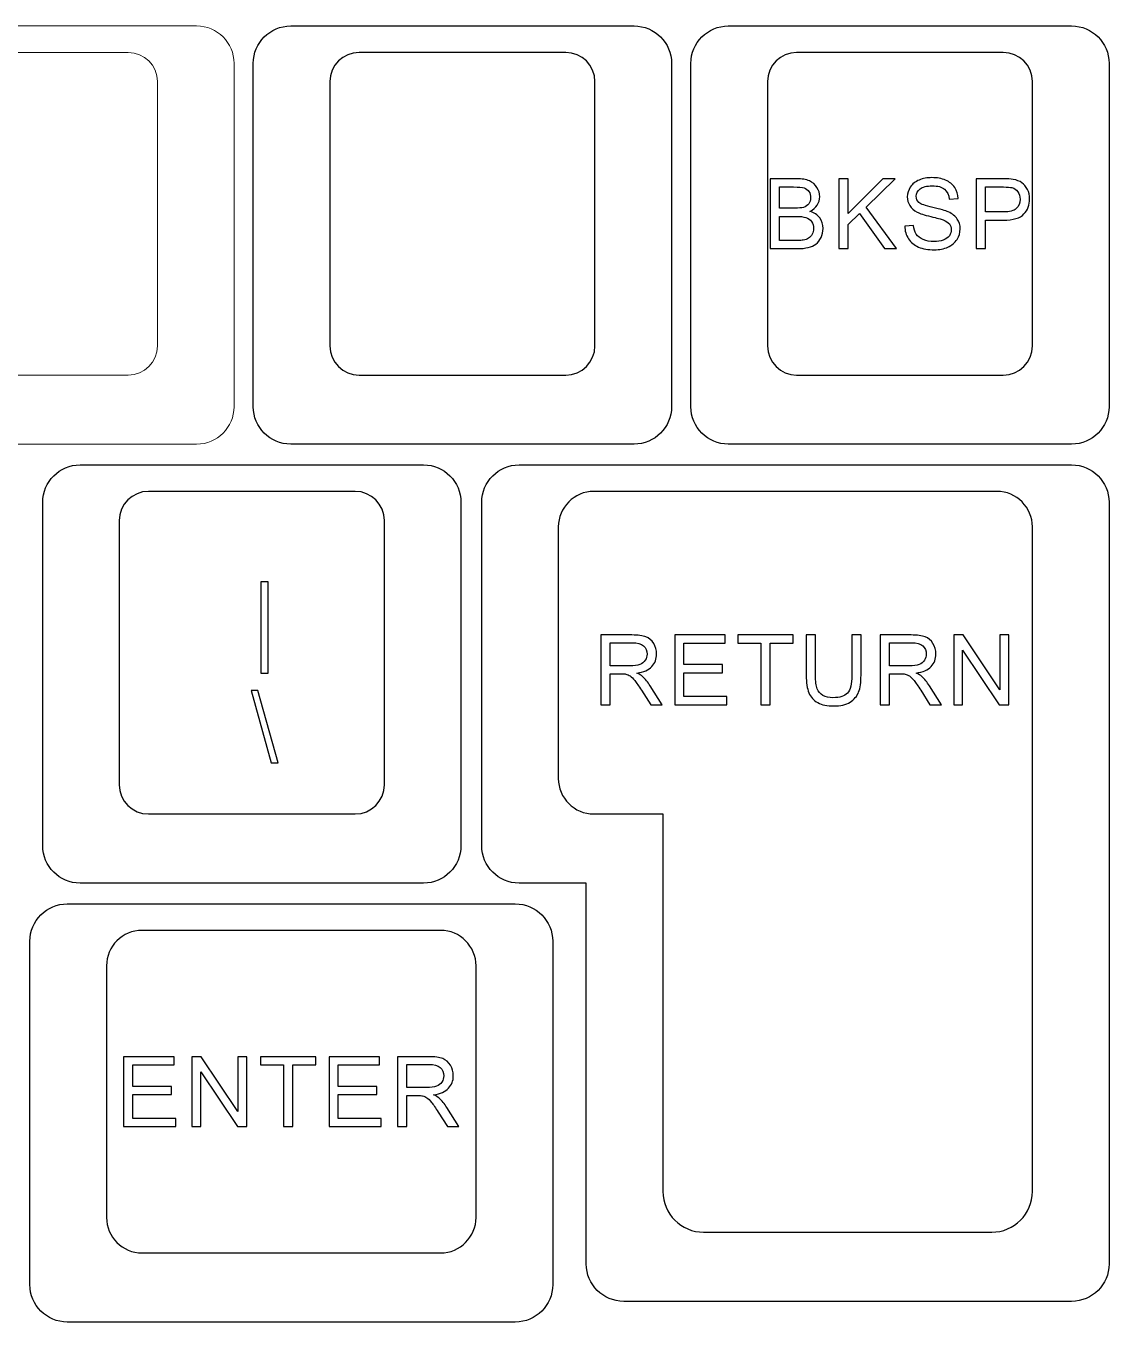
# Model space of a CAD drawing. Header units: millimetres. Extents: x -493 to 473, y -489 to 489.
# Drawn here: x 282.7 to 329.7, y -36.2 to 20.1 of the extents above; entities that cross this region are included whole.
import ezdxf

# ---------------------------------------------------------------- set-up
doc = ezdxf.new("R2010")
doc.units = ezdxf.units.MM
doc.header["$MEASUREMENT"] = 0
doc.layers.add('Layer 1', color=7, linetype='Continuous')

msp = doc.modelspace()

# ---------------------------------------------------------------- linework, layer by layer
at = {"layer": 'Layer 1', "color": 250, "lineweight": 9}
for points in [[(275.2514, 1.9166), (275.2514, 1.9166), (290.1536, 1.9166), (290.1536, 1.9166), (290.1536, 1.9166), (291.0468, 1.9166), (291.7775, 2.6473), (291.7775, 3.5405), (291.7775, 3.5405), (291.7775, 3.5405), (291.7775, 18.4427), (291.7775, 18.4427), (291.7775, 18.4427), (291.7775, 19.3359), (291.0468, 20.0666), (290.1536, 20.0666), (290.1536, 20.0666), (290.1536, 20.0666), (275.2514, 20.0666), (275.2514, 20.0666), (275.2514, 20.0666), (274.3582, 20.0666), (273.6275, 19.3359), (273.6275, 18.4427), (273.6275, 18.4427), (273.6275, 18.4427), (273.6275, 3.5405), (273.6275, 3.5405), (273.6275, 3.5405), (273.6275, 2.6473), (274.3582, 1.9166), (275.2514, 1.9166)], [(278.2194, 18.9166), (278.2194, 18.9166), (287.1856, 18.9166), (287.1856, 18.9166), (287.1856, 18.9166), (287.8825, 18.9166), (288.4525, 18.3466), (288.4525, 17.6498), (288.4525, 17.6498), (288.4525, 17.6498), (288.4525, 6.1835), (288.4525, 6.1835), (288.4525, 6.1835), (288.4525, 5.4867), (287.8825, 4.9166), (287.1856, 4.9166), (287.1856, 4.9166), (287.1856, 4.9166), (278.2194, 4.9166), (278.2194, 4.9166), (278.2194, 4.9166), (277.5225, 4.9166), (276.9525, 5.4867), (276.9525, 6.1835), (276.9525, 6.1835), (276.9525, 6.1835), (276.9525, 17.6498), (276.9525, 17.6498), (276.9525, 17.6498), (276.9525, 18.3466), (277.5225, 18.9166), (278.2194, 18.9166)]]:
    msp.add_open_spline(points, degree=3, knots=[0, 0, 0, 0, 0.1111111, 0.1111111, 0.1111111, 0.1111111, 0.2222222, 0.2222222, 0.2222222, 0.2222222, 0.3333333, 0.3333333, 0.3333333, 0.3333333, 0.4444444, 0.4444444, 0.4444444, 0.4444444, 0.5555556, 0.5555556, 0.5555556, 0.5555556, 0.6666667, 0.6666667, 0.6666667, 0.6666667, 0.7777778, 0.7777778, 0.7777778, 0.7777778, 1, 1, 1, 1], dxfattribs=at)
at = {"layer": 'Layer 1', "color": 169}
msp.add_open_spline([(294.2371, 1.9166), (294.2371, 1.9166), (309.1393, 1.9166), (309.1393, 1.9166), (309.1393, 1.9166), (310.0325, 1.9166), (310.7632, 2.6473), (310.7632, 3.5405), (310.7632, 3.5405), (310.7632, 3.5405), (310.7632, 18.4427), (310.7632, 18.4427), (310.7632, 18.4427), (310.7632, 19.3359), (310.0325, 20.0666), (309.1393, 20.0666), (309.1393, 20.0666), (309.1393, 20.0666), (294.2371, 20.0666), (294.2371, 20.0666), (294.2371, 20.0666), (293.3439, 20.0666), (292.6132, 19.3359), (292.6132, 18.4427), (292.6132, 18.4427), (292.6132, 18.4427), (292.6132, 3.5405), (292.6132, 3.5405), (292.6132, 3.5405), (292.6132, 2.6473), (293.3439, 1.9166), (294.2371, 1.9166)], degree=3, knots=[0, 0, 0, 0, 0.1111111, 0.1111111, 0.1111111, 0.1111111, 0.2222222, 0.2222222, 0.2222222, 0.2222222, 0.3333333, 0.3333333, 0.3333333, 0.3333333, 0.4444444, 0.4444444, 0.4444444, 0.4444444, 0.5555556, 0.5555556, 0.5555556, 0.5555556, 0.6666667, 0.6666667, 0.6666667, 0.6666667, 0.7777778, 0.7777778, 0.7777778, 0.7777778, 1, 1, 1, 1], dxfattribs=at)
at = {"layer": 'Layer 1', "color": 251}
for points, knots in [([(313.2229, 1.9166), (313.2229, 1.9166), (328.1251, 1.9166), (328.1251, 1.9166), (328.1251, 1.9166), (329.0183, 1.9166), (329.749, 2.6473), (329.749, 3.5405), (329.749, 3.5405), (329.749, 3.5405), (329.749, 18.4427), (329.749, 18.4427), (329.749, 18.4427), (329.749, 19.3359), (329.0183, 20.0666), (328.1251, 20.0666), (328.1251, 20.0666), (328.1251, 20.0666), (313.2229, 20.0666), (313.2229, 20.0666), (313.2229, 20.0666), (312.3297, 20.0666), (311.599, 19.3359), (311.599, 18.4427), (311.599, 18.4427), (311.599, 18.4427), (311.599, 3.5405), (311.599, 3.5405), (311.599, 3.5405), (311.599, 2.6473), (312.3297, 1.9166), (313.2229, 1.9166)], [0, 0, 0, 0, 0.1111111, 0.1111111, 0.1111111, 0.1111111, 0.2222222, 0.2222222, 0.2222222, 0.2222222, 0.3333333, 0.3333333, 0.3333333, 0.3333333, 0.4444444, 0.4444444, 0.4444444, 0.4444444, 0.5555556, 0.5555556, 0.5555556, 0.5555556, 0.6666667, 0.6666667, 0.6666667, 0.6666667, 0.7777778, 0.7777778, 0.7777778, 0.7777778, 1, 1, 1, 1]), ([(316.1909, 18.9166), (316.1909, 18.9166), (325.1571, 18.9166), (325.1571, 18.9166), (325.1571, 18.9166), (325.854, 18.9166), (326.424, 18.3466), (326.424, 17.6498), (326.424, 17.6498), (326.424, 17.6498), (326.424, 6.1835), (326.424, 6.1835), (326.424, 6.1835), (326.424, 5.4867), (325.854, 4.9166), (325.1571, 4.9166), (325.1571, 4.9166), (325.1571, 4.9166), (316.1909, 4.9166), (316.1909, 4.9166), (316.1909, 4.9166), (315.494, 4.9166), (314.924, 5.4867), (314.924, 6.1835), (314.924, 6.1835), (314.924, 6.1835), (314.924, 17.6498), (314.924, 17.6498), (314.924, 17.6498), (314.924, 18.3466), (315.494, 18.9166), (316.1909, 18.9166)], [0, 0, 0, 0, 0.1111111, 0.1111111, 0.1111111, 0.1111111, 0.2222222, 0.2222222, 0.2222222, 0.2222222, 0.3333333, 0.3333333, 0.3333333, 0.3333333, 0.4444444, 0.4444444, 0.4444444, 0.4444444, 0.5555556, 0.5555556, 0.5555556, 0.5555556, 0.6666667, 0.6666667, 0.6666667, 0.6666667, 0.7777778, 0.7777778, 0.7777778, 0.7777778, 1, 1, 1, 1]), ([(285.0979, -17.1332), (285.0979, -17.1332), (300.0001, -17.1332), (300.0001, -17.1332), (300.0001, -17.1332), (300.8933, -17.1332), (301.624, -16.4025), (301.624, -15.5093), (301.624, -15.5093), (301.624, -15.5093), (301.624, -0.6071), (301.624, -0.6071), (301.624, -0.6071), (301.624, 0.2861), (300.8933, 1.0168), (300.0001, 1.0168), (300.0001, 1.0168), (300.0001, 1.0168), (285.0979, 1.0168), (285.0979, 1.0168), (285.0979, 1.0168), (284.2047, 1.0168), (283.474, 0.2861), (283.474, -0.6071), (283.474, -0.6071), (283.474, -0.6071), (283.474, -15.5093), (283.474, -15.5093), (283.474, -15.5093), (283.474, -16.4025), (284.2047, -17.1332), (285.0979, -17.1332)], [0, 0, 0, 0, 0.1111111, 0.1111111, 0.1111111, 0.1111111, 0.2222222, 0.2222222, 0.2222222, 0.2222222, 0.3333333, 0.3333333, 0.3333333, 0.3333333, 0.4444444, 0.4444444, 0.4444444, 0.4444444, 0.5555556, 0.5555556, 0.5555556, 0.5555556, 0.6666667, 0.6666667, 0.6666667, 0.6666667, 0.7777778, 0.7777778, 0.7777778, 0.7777778, 1, 1, 1, 1]), ([(308.6854, -35.2832), (308.6854, -35.2832), (328.1251, -35.2832), (328.1251, -35.2832), (328.1251, -35.2832), (329.0183, -35.2832), (329.749, -34.5525), (329.749, -33.6593), (329.749, -33.6593), (329.749, -22.6419), (329.749, -11.6245), (329.749, -0.6071), (329.749, -0.6071), (329.749, 0.2861), (329.0182, 1.0168), (328.1251, 1.0168), (328.1251, 1.0168), (328.1251, 1.0168), (304.1479, 1.0168), (304.1479, 1.0168), (304.1479, 1.0168), (303.2548, 1.0168), (302.524, 0.2861), (302.524, -0.6071), (302.524, -0.6071), (302.524, -0.6071), (302.524, -15.5093), (302.524, -15.5093), (302.524, -15.5093), (302.524, -16.4019), (303.2549, -17.1324), (304.1479, -17.1332), (304.1479, -17.1332), (304.1479, -17.1332), (307.0555, -17.1362), (307.0555, -17.1362), (307.0555, -17.1362), (307.0555, -17.1362), (307.0615, -18.7571), (307.0615, -18.7571), (307.0615, -18.7571), (307.0615, -18.7571), (307.0615, -33.6593), (307.0615, -33.6593), (307.0615, -33.6593), (307.0615, -34.5524), (307.7922, -35.2832), (308.6854, -35.2832)], [0, 0, 0, 0, 0.0769231, 0.0769231, 0.0769231, 0.0769231, 0.1538462, 0.1538462, 0.1538462, 0.1538462, 0.2307692, 0.2307692, 0.2307692, 0.2307692, 0.3076923, 0.3076923, 0.3076923, 0.3076923, 0.3846154, 0.3846154, 0.3846154, 0.3846154, 0.4615385, 0.4615385, 0.4615385, 0.4615385, 0.5384615, 0.5384615, 0.5384615, 0.5384615, 0.6153846, 0.6153846, 0.6153846, 0.6153846, 0.6923077, 0.6923077, 0.6923077, 0.6923077, 0.7692308, 0.7692308, 0.7692308, 0.7692308, 0.8461538, 0.8461538, 0.8461538, 0.8461538, 1, 1, 1, 1]), ([(288.0659, -0.1332), (288.0659, -0.1332), (297.0321, -0.1332), (297.0321, -0.1332), (297.0321, -0.1332), (297.729, -0.1332), (298.299, -0.7032), (298.299, -1.4), (298.299, -1.4), (298.299, -1.4), (298.299, -12.8663), (298.299, -12.8663), (298.299, -12.8663), (298.299, -13.5631), (297.729, -14.1332), (297.0321, -14.1332), (297.0321, -14.1332), (297.0321, -14.1332), (288.0659, -14.1332), (288.0659, -14.1332), (288.0659, -14.1332), (287.369, -14.1332), (286.799, -13.5631), (286.799, -12.8663), (286.799, -12.8663), (286.799, -12.8663), (286.799, -1.4), (286.799, -1.4), (286.799, -1.4), (286.799, -0.7032), (287.369, -0.1332), (288.0659, -0.1332)], [0, 0, 0, 0, 0.1111111, 0.1111111, 0.1111111, 0.1111111, 0.2222222, 0.2222222, 0.2222222, 0.2222222, 0.3333333, 0.3333333, 0.3333333, 0.3333333, 0.4444444, 0.4444444, 0.4444444, 0.4444444, 0.5555556, 0.5555556, 0.5555556, 0.5555556, 0.6666667, 0.6666667, 0.6666667, 0.6666667, 0.7777778, 0.7777778, 0.7777778, 0.7777778, 1, 1, 1, 1]), ([(307.3914, -0.1332), (307.3914, -0.1332), (324.8816, -0.1332), (324.8816, -0.1332), (324.8816, -0.1332), (325.73, -0.1332), (326.424, -0.8272), (326.424, -1.6755), (326.424, -1.6755), (326.424, -1.6755), (326.424, -6.2769), (326.424, -6.2769), (326.424, -6.2769), (326.424, -6.2769), (326.424, -12.5908), (326.424, -12.5908), (326.424, -12.5908), (326.424, -12.5908), (326.424, -30.5163), (326.424, -30.5163), (326.424, -30.5163), (326.424, -31.4881), (325.629, -32.2831), (324.6572, -32.2831), (324.6572, -32.2831), (324.6572, -32.2831), (312.1533, -32.2831), (312.1533, -32.2831), (312.1533, -32.2831), (311.1815, -32.2831), (310.3865, -31.4881), (310.3865, -30.5163), (310.3865, -30.5163), (310.3865, -30.5163), (310.3865, -14.1332), (310.3865, -14.1332), (310.3865, -14.1332), (310.3865, -14.1332), (307.3914, -14.1332), (307.3914, -14.1332), (307.3914, -14.1332), (306.5431, -14.1332), (305.849, -13.4391), (305.849, -12.5908), (305.849, -12.5908), (305.849, -12.5908), (305.849, -1.6755), (305.849, -1.6755), (305.849, -1.6755), (305.849, -0.8272), (306.5431, -0.1332), (307.3914, -0.1332)], [0, 0, 0, 0, 0.0714286, 0.0714286, 0.0714286, 0.0714286, 0.1428571, 0.1428571, 0.1428571, 0.1428571, 0.2142857, 0.2142857, 0.2142857, 0.2142857, 0.2857143, 0.2857143, 0.2857143, 0.2857143, 0.3571429, 0.3571429, 0.3571429, 0.3571429, 0.4285714, 0.4285714, 0.4285714, 0.4285714, 0.5, 0.5, 0.5, 0.5, 0.5714286, 0.5714286, 0.5714286, 0.5714286, 0.6428571, 0.6428571, 0.6428571, 0.6428571, 0.7142857, 0.7142857, 0.7142857, 0.7142857, 0.7857143, 0.7857143, 0.7857143, 0.7857143, 0.8571429, 0.8571429, 0.8571429, 0.8571429, 1, 1, 1, 1]), ([(284.5417, -36.1832), (284.5417, -36.1832), (303.9813, -36.1832), (303.9813, -36.1832), (303.9813, -36.1832), (304.8745, -36.1832), (305.6052, -35.4525), (305.6052, -34.5593), (305.6052, -34.5593), (305.6052, -34.5593), (305.6052, -19.6571), (305.6052, -19.6571), (305.6052, -19.6571), (305.6052, -18.7639), (304.8745, -18.0332), (303.9813, -18.0332), (303.9813, -18.0332), (303.9813, -18.0332), (284.5417, -18.0332), (284.5417, -18.0332), (284.5417, -18.0332), (283.6485, -18.0332), (282.9177, -18.7639), (282.9177, -19.6571), (282.9177, -19.6571), (282.9177, -19.6571), (282.9177, -34.5593), (282.9177, -34.5593), (282.9177, -34.5593), (282.9177, -35.4525), (283.6485, -36.1832), (284.5417, -36.1832)], [0, 0, 0, 0, 0.1111111, 0.1111111, 0.1111111, 0.1111111, 0.2222222, 0.2222222, 0.2222222, 0.2222222, 0.3333333, 0.3333333, 0.3333333, 0.3333333, 0.4444444, 0.4444444, 0.4444444, 0.4444444, 0.5555556, 0.5555556, 0.5555556, 0.5555556, 0.6666667, 0.6666667, 0.6666667, 0.6666667, 0.7777778, 0.7777778, 0.7777778, 0.7777778, 1, 1, 1, 1]), ([(287.785, -19.1832), (287.785, -19.1832), (300.7378, -19.1832), (300.7378, -19.1832), (300.7378, -19.1832), (301.5861, -19.1832), (302.2802, -19.8772), (302.2802, -20.7255), (302.2802, -20.7255), (302.2802, -20.7255), (302.2802, -31.6408), (302.2802, -31.6408), (302.2802, -31.6408), (302.2802, -32.4891), (301.5861, -33.1832), (300.7378, -33.1832), (300.7378, -33.1832), (300.7378, -33.1832), (287.785, -33.1832), (287.785, -33.1832), (287.785, -33.1832), (286.9367, -33.1832), (286.2426, -32.4891), (286.2426, -31.6408), (286.2426, -31.6408), (286.2426, -31.6408), (286.2426, -20.7255), (286.2426, -20.7255), (286.2426, -20.7255), (286.2426, -19.8772), (286.9367, -19.1832), (287.785, -19.1832)], [0, 0, 0, 0, 0.1111111, 0.1111111, 0.1111111, 0.1111111, 0.2222222, 0.2222222, 0.2222222, 0.2222222, 0.3333333, 0.3333333, 0.3333333, 0.3333333, 0.4444444, 0.4444444, 0.4444444, 0.4444444, 0.5555556, 0.5555556, 0.5555556, 0.5555556, 0.6666667, 0.6666667, 0.6666667, 0.6666667, 0.7777778, 0.7777778, 0.7777778, 0.7777778, 1, 1, 1, 1])]:
    msp.add_open_spline(points, degree=3, knots=knots, dxfattribs=at)
at = {"layer": 'Layer 1', "color": 159}
msp.add_open_spline([(297.2051, 18.9166), (297.2051, 18.9166), (306.1713, 18.9166), (306.1713, 18.9166), (306.1713, 18.9166), (306.8682, 18.9166), (307.4382, 18.3466), (307.4382, 17.6498), (307.4382, 17.6498), (307.4382, 17.6498), (307.4382, 6.1835), (307.4382, 6.1835), (307.4382, 6.1835), (307.4382, 5.4867), (306.8682, 4.9166), (306.1713, 4.9166), (306.1713, 4.9166), (306.1713, 4.9166), (297.2051, 4.9166), (297.2051, 4.9166), (297.2051, 4.9166), (296.5082, 4.9166), (295.9382, 5.4867), (295.9382, 6.1835), (295.9382, 6.1835), (295.9382, 6.1835), (295.9382, 17.6498), (295.9382, 17.6498), (295.9382, 17.6498), (295.9382, 18.3466), (296.5082, 18.9166), (297.2051, 18.9166)], degree=3, knots=[0, 0, 0, 0, 0.1111111, 0.1111111, 0.1111111, 0.1111111, 0.2222222, 0.2222222, 0.2222222, 0.2222222, 0.3333333, 0.3333333, 0.3333333, 0.3333333, 0.4444444, 0.4444444, 0.4444444, 0.4444444, 0.5555556, 0.5555556, 0.5555556, 0.5555556, 0.6666667, 0.6666667, 0.6666667, 0.6666667, 0.7777778, 0.7777778, 0.7777778, 0.7777778, 1, 1, 1, 1], dxfattribs=at)
at = {"layer": 'Layer 1', "color": 132}
for points, knots in [([(315.049, 10.4011), (315.049, 10.4011), (315.049, 13.4321), (315.049, 13.4321), (315.049, 13.4321), (315.049, 13.4321), (316.1864, 13.4321), (316.1864, 13.4321), (316.1864, 13.4321), (316.4178, 13.4321), (316.6034, 13.4018), (316.7438, 13.3404), (316.7438, 13.3404), (316.8835, 13.279), (316.9928, 13.1845), (317.0718, 13.0568), (317.0718, 13.0568), (317.1516, 12.9298), (317.1911, 12.7964), (317.1911, 12.6567), (317.1911, 12.6567), (317.1911, 12.5276), (317.1558, 12.4056), (317.086, 12.2913), (317.086, 12.2913), (317.0161, 12.177), (316.9103, 12.0845), (316.7685, 12.014), (316.7685, 12.014), (316.9519, 11.9604), (317.093, 11.8686), (317.1911, 11.7388), (317.1911, 11.7388), (317.2899, 11.6097), (317.3392, 11.4566), (317.3392, 11.2802), (317.3392, 11.2802), (317.3392, 11.1377), (317.3089, 11.0058), (317.2489, 10.8837), (317.2489, 10.8837), (317.189, 10.7616), (317.1149, 10.6678), (317.0267, 10.6015), (317.0267, 10.6015), (316.9385, 10.5359), (316.8277, 10.4858), (316.6951, 10.4519), (316.6951, 10.4519), (316.5617, 10.418), (316.3987, 10.4011), (316.2054, 10.4011), (316.2054, 10.4011), (316.2054, 10.4011), (315.049, 10.4011), (315.049, 10.4011)], [0, 0, 0, 0, 0.0666667, 0.0666667, 0.0666667, 0.0666667, 0.1333333, 0.1333333, 0.1333333, 0.1333333, 0.2, 0.2, 0.2, 0.2, 0.2666667, 0.2666667, 0.2666667, 0.2666667, 0.3333333, 0.3333333, 0.3333333, 0.3333333, 0.4, 0.4, 0.4, 0.4, 0.4666667, 0.4666667, 0.4666667, 0.4666667, 0.5333333, 0.5333333, 0.5333333, 0.5333333, 0.6, 0.6, 0.6, 0.6, 0.6666667, 0.6666667, 0.6666667, 0.6666667, 0.7333333, 0.7333333, 0.7333333, 0.7333333, 0.8, 0.8, 0.8, 0.8, 0.8666667, 0.8666667, 0.8666667, 0.8666667, 1, 1, 1, 1]), ([(315.4512, 12.1579), (315.4512, 12.1579), (316.1067, 12.1579), (316.1067, 12.1579), (316.1067, 12.1579), (316.2844, 12.1579), (316.4122, 12.1699), (316.4891, 12.1932), (316.4891, 12.1932), (316.5914, 12.2235), (316.6683, 12.2743), (316.7198, 12.3449), (316.7198, 12.3449), (316.7713, 12.4154), (316.7974, 12.5036), (316.7974, 12.6102), (316.7974, 12.6102), (316.7974, 12.7111), (316.7734, 12.8), (316.7247, 12.8762), (316.7247, 12.8762), (316.6767, 12.9531), (316.6076, 13.006), (316.518, 13.0342), (316.518, 13.0342), (316.4284, 13.0624), (316.2746, 13.0765), (316.0573, 13.0765), (316.0573, 13.0765), (316.0573, 13.0765), (315.4512, 13.0765), (315.4512, 13.0765), (315.4512, 13.0765), (315.4512, 13.0765), (315.4512, 12.1579), (315.4512, 12.1579)], [0, 0, 0, 0, 0.1, 0.1, 0.1, 0.1, 0.2, 0.2, 0.2, 0.2, 0.3, 0.3, 0.3, 0.3, 0.4, 0.4, 0.4, 0.4, 0.5, 0.5, 0.5, 0.5, 0.6, 0.6, 0.6, 0.6, 0.7, 0.7, 0.7, 0.7, 0.8, 0.8, 0.8, 0.8, 1, 1, 1, 1]), ([(318.0215, 10.4011), (318.0215, 10.4011), (318.0215, 13.4321), (318.0215, 13.4321), (318.0215, 13.4321), (318.0215, 13.4321), (318.4237, 13.4321), (318.4237, 13.4321), (318.4237, 13.4321), (318.4237, 13.4321), (318.4237, 11.9293), (318.4237, 11.9293), (318.4237, 11.9293), (318.4237, 11.9293), (319.9293, 13.4321), (319.9293, 13.4321), (319.9293, 13.4321), (319.9293, 13.4321), (320.4726, 13.4321), (320.4726, 13.4321), (320.4726, 13.4321), (320.4726, 13.4321), (319.2012, 12.2031), (319.2012, 12.2031), (319.2012, 12.2031), (319.2012, 12.2031), (320.5276, 10.4011), (320.5276, 10.4011), (320.5276, 10.4011), (320.5276, 10.4011), (319.9985, 10.4011), (319.9985, 10.4011), (319.9985, 10.4011), (319.9985, 10.4011), (318.9197, 11.9307), (318.9197, 11.9307), (318.9197, 11.9307), (318.9197, 11.9307), (318.4237, 11.451), (318.4237, 11.451), (318.4237, 11.451), (318.4237, 11.451), (318.4237, 10.4011), (318.4237, 10.4011), (318.4237, 10.4011), (318.4237, 10.4011), (318.0215, 10.4011), (318.0215, 10.4011)], [0, 0, 0, 0, 0.0769231, 0.0769231, 0.0769231, 0.0769231, 0.1538462, 0.1538462, 0.1538462, 0.1538462, 0.2307692, 0.2307692, 0.2307692, 0.2307692, 0.3076923, 0.3076923, 0.3076923, 0.3076923, 0.3846154, 0.3846154, 0.3846154, 0.3846154, 0.4615385, 0.4615385, 0.4615385, 0.4615385, 0.5384615, 0.5384615, 0.5384615, 0.5384615, 0.6153846, 0.6153846, 0.6153846, 0.6153846, 0.6923077, 0.6923077, 0.6923077, 0.6923077, 0.7692308, 0.7692308, 0.7692308, 0.7692308, 0.8461538, 0.8461538, 0.8461538, 0.8461538, 1, 1, 1, 1]), ([(320.8797, 11.3748), (320.8797, 11.3748), (321.2565, 11.4086), (321.2565, 11.4086), (321.2565, 11.4086), (321.2741, 11.2562), (321.3158, 11.1313), (321.3814, 11.0333), (321.3814, 11.0333), (321.447, 10.9359), (321.5486, 10.8569), (321.6862, 10.7962), (321.6862, 10.7962), (321.8238, 10.7362), (321.979, 10.7059), (322.1511, 10.7059), (322.1511, 10.7059), (322.3042, 10.7059), (322.439, 10.7285), (322.5561, 10.7743), (322.5561, 10.7743), (322.6732, 10.8202), (322.76, 10.883), (322.8172, 10.9627), (322.8172, 10.9627), (322.8743, 11.0424), (322.9032, 11.1292), (322.9032, 11.2224), (322.9032, 11.2224), (322.9032, 11.3169), (322.8757, 11.3995), (322.8207, 11.4707), (322.8207, 11.4707), (322.7657, 11.5413), (322.6747, 11.6005), (322.5477, 11.6492), (322.5477, 11.6492), (322.4665, 11.6803), (322.2866, 11.7297), (322.0079, 11.7967), (322.0079, 11.7967), (321.7292, 11.8637), (321.5345, 11.9265), (321.423, 11.9858), (321.423, 11.9858), (321.2784, 12.062), (321.1711, 12.1565), (321.1006, 12.2687), (321.1006, 12.2687), (321.0293, 12.3809), (320.994, 12.5072), (320.994, 12.6462), (320.994, 12.6462), (320.994, 12.8), (321.0378, 12.9432), (321.1246, 13.0758), (321.1246, 13.0758), (321.2113, 13.2092), (321.3376, 13.3101), (321.5048, 13.3792), (321.5048, 13.3792), (321.6714, 13.4484), (321.8569, 13.4829), (322.0608, 13.4829), (322.0608, 13.4829), (322.2852, 13.4829), (322.4834, 13.447), (322.6549, 13.3743), (322.6549, 13.3743), (322.8263, 13.3023), (322.9583, 13.1958), (323.0507, 13.0547), (323.0507, 13.0547), (323.1431, 12.9143), (323.1925, 12.7548), (323.1996, 12.577), (323.1996, 12.577), (323.1996, 12.577), (322.8143, 12.5474), (322.8143, 12.5474), (322.8143, 12.5474), (322.7939, 12.7386), (322.724, 12.8832), (322.6048, 12.9806), (322.6048, 12.9806), (322.4856, 13.0787), (322.3092, 13.1273), (322.0763, 13.1273), (322.0763, 13.1273), (321.8336, 13.1273), (321.6565, 13.0829), (321.5458, 12.994), (321.5458, 12.994), (321.435, 12.9051), (321.3793, 12.7979), (321.3793, 12.6723), (321.3793, 12.6723), (321.3793, 12.5636), (321.4188, 12.474), (321.4971, 12.4035), (321.4971, 12.4035), (321.5747, 12.3336), (321.7758, 12.2609), (322.1017, 12.1876), (322.1017, 12.1876), (322.4277, 12.1135), (322.6514, 12.0493), (322.7727, 11.9942), (322.7727, 11.9942), (322.9484, 11.9131), (323.0789, 11.8108), (323.1629, 11.6859), (323.1629, 11.6859), (323.2469, 11.5617), (323.2885, 11.4185), (323.2885, 11.2562), (323.2885, 11.2562), (323.2885, 11.0947), (323.2426, 10.9437), (323.1502, 10.8011), (323.1502, 10.8011), (323.0578, 10.6586), (322.9258, 10.5479), (322.753, 10.4688), (322.753, 10.4688), (322.5801, 10.3898), (322.3861, 10.3503), (322.1695, 10.3503), (322.1695, 10.3503), (321.8957, 10.3503), (321.6664, 10.3905), (321.4816, 10.4702), (321.4816, 10.4702), (321.296, 10.55), (321.1514, 10.6699), (321.0462, 10.8308), (321.0462, 10.8308), (320.9404, 10.9909), (320.8854, 11.1723), (320.8797, 11.3748)], [0, 0, 0, 0, 0.0277778, 0.0277778, 0.0277778, 0.0277778, 0.0555556, 0.0555556, 0.0555556, 0.0555556, 0.0833333, 0.0833333, 0.0833333, 0.0833333, 0.1111111, 0.1111111, 0.1111111, 0.1111111, 0.1388889, 0.1388889, 0.1388889, 0.1388889, 0.1666667, 0.1666667, 0.1666667, 0.1666667, 0.1944444, 0.1944444, 0.1944444, 0.1944444, 0.2222222, 0.2222222, 0.2222222, 0.2222222, 0.25, 0.25, 0.25, 0.25, 0.2777778, 0.2777778, 0.2777778, 0.2777778, 0.3055556, 0.3055556, 0.3055556, 0.3055556, 0.3333333, 0.3333333, 0.3333333, 0.3333333, 0.3611111, 0.3611111, 0.3611111, 0.3611111, 0.3888889, 0.3888889, 0.3888889, 0.3888889, 0.4166667, 0.4166667, 0.4166667, 0.4166667, 0.4444444, 0.4444444, 0.4444444, 0.4444444, 0.4722222, 0.4722222, 0.4722222, 0.4722222, 0.5, 0.5, 0.5, 0.5, 0.5277778, 0.5277778, 0.5277778, 0.5277778, 0.5555556, 0.5555556, 0.5555556, 0.5555556, 0.5833333, 0.5833333, 0.5833333, 0.5833333, 0.6111111, 0.6111111, 0.6111111, 0.6111111, 0.6388889, 0.6388889, 0.6388889, 0.6388889, 0.6666667, 0.6666667, 0.6666667, 0.6666667, 0.6944444, 0.6944444, 0.6944444, 0.6944444, 0.7222222, 0.7222222, 0.7222222, 0.7222222, 0.75, 0.75, 0.75, 0.75, 0.7777778, 0.7777778, 0.7777778, 0.7777778, 0.8055556, 0.8055556, 0.8055556, 0.8055556, 0.8333333, 0.8333333, 0.8333333, 0.8333333, 0.8611111, 0.8611111, 0.8611111, 0.8611111, 0.8888889, 0.8888889, 0.8888889, 0.8888889, 0.9166667, 0.9166667, 0.9166667, 0.9166667, 0.9444444, 0.9444444, 0.9444444, 0.9444444, 1, 1, 1, 1]), ([(323.9835, 10.4011), (323.9835, 10.4011), (323.9835, 13.4321), (323.9835, 13.4321), (323.9835, 13.4321), (323.9835, 13.4321), (325.1279, 13.4321), (325.1279, 13.4321), (325.1279, 13.4321), (325.3289, 13.4321), (325.4828, 13.4223), (325.5893, 13.4032), (325.5893, 13.4032), (325.7382, 13.3785), (325.863, 13.3312), (325.9639, 13.2621), (325.9639, 13.2621), (326.0648, 13.1923), (326.146, 13.0949), (326.2074, 12.97), (326.2074, 12.97), (326.2687, 12.8451), (326.2991, 12.7075), (326.2991, 12.5573), (326.2991, 12.5573), (326.2991, 12.3004), (326.2172, 12.0824), (326.0528, 11.9046), (326.0528, 11.9046), (325.8892, 11.7261), (325.5921, 11.6372), (325.1631, 11.6372), (325.1631, 11.6372), (325.1631, 11.6372), (324.3856, 11.6372), (324.3856, 11.6372), (324.3856, 11.6372), (324.3856, 11.6372), (324.3856, 10.4011), (324.3856, 10.4011), (324.3856, 10.4011), (324.3856, 10.4011), (323.9835, 10.4011), (323.9835, 10.4011)], [0, 0, 0, 0, 0.0833333, 0.0833333, 0.0833333, 0.0833333, 0.1666667, 0.1666667, 0.1666667, 0.1666667, 0.25, 0.25, 0.25, 0.25, 0.3333333, 0.3333333, 0.3333333, 0.3333333, 0.4166667, 0.4166667, 0.4166667, 0.4166667, 0.5, 0.5, 0.5, 0.5, 0.5833333, 0.5833333, 0.5833333, 0.5833333, 0.6666667, 0.6666667, 0.6666667, 0.6666667, 0.75, 0.75, 0.75, 0.75, 0.8333333, 0.8333333, 0.8333333, 0.8333333, 1, 1, 1, 1]), ([(324.3856, 11.9928), (324.3856, 11.9928), (325.1688, 11.9928), (325.1688, 11.9928), (325.1688, 11.9928), (325.4284, 11.9928), (325.6119, 12.0408), (325.7212, 12.1375), (325.7212, 12.1375), (325.8299, 12.2341), (325.8842, 12.3696), (325.8842, 12.5453), (325.8842, 12.5453), (325.8842, 12.6716), (325.8525, 12.7802), (325.7883, 12.8705), (325.7883, 12.8705), (325.7241, 12.9608), (325.6394, 13.0208), (325.535, 13.0497), (325.535, 13.0497), (325.4672, 13.0674), (325.3424, 13.0765), (325.161, 13.0765), (325.161, 13.0765), (325.161, 13.0765), (324.3856, 13.0765), (324.3856, 13.0765), (324.3856, 13.0765), (324.3856, 13.0765), (324.3856, 11.9928), (324.3856, 11.9928)], [0, 0, 0, 0, 0.1111111, 0.1111111, 0.1111111, 0.1111111, 0.2222222, 0.2222222, 0.2222222, 0.2222222, 0.3333333, 0.3333333, 0.3333333, 0.3333333, 0.4444444, 0.4444444, 0.4444444, 0.4444444, 0.5555556, 0.5555556, 0.5555556, 0.5555556, 0.6666667, 0.6666667, 0.6666667, 0.6666667, 0.7777778, 0.7777778, 0.7777778, 0.7777778, 1, 1, 1, 1]), ([(315.4512, 10.7567), (315.4512, 10.7567), (316.2061, 10.7567), (316.2061, 10.7567), (316.2061, 10.7567), (316.336, 10.7567), (316.427, 10.7616), (316.4799, 10.7715), (316.4799, 10.7715), (316.5716, 10.7877), (316.6492, 10.8153), (316.7113, 10.8541), (316.7113, 10.8541), (316.7734, 10.8929), (316.8242, 10.9493), (316.8644, 11.0234), (316.8644, 11.0234), (316.9046, 11.0975), (316.9244, 11.1828), (316.9244, 11.2795), (316.9244, 11.2795), (316.9244, 11.3931), (316.8955, 11.4912), (316.8369, 11.5751), (316.8369, 11.5751), (316.779, 11.6591), (316.6986, 11.7177), (316.5956, 11.7515), (316.5956, 11.7515), (316.4933, 11.7854), (316.3451, 11.8023), (316.1525, 11.8023), (316.1525, 11.8023), (316.1525, 11.8023), (315.4512, 11.8023), (315.4512, 11.8023), (315.4512, 11.8023), (315.4512, 11.8023), (315.4512, 10.7567), (315.4512, 10.7567)], [0, 0, 0, 0, 0.0909091, 0.0909091, 0.0909091, 0.0909091, 0.1818182, 0.1818182, 0.1818182, 0.1818182, 0.2727273, 0.2727273, 0.2727273, 0.2727273, 0.3636364, 0.3636364, 0.3636364, 0.3636364, 0.4545455, 0.4545455, 0.4545455, 0.4545455, 0.5454545, 0.5454545, 0.5454545, 0.5454545, 0.6363636, 0.6363636, 0.6363636, 0.6363636, 0.7272727, 0.7272727, 0.7272727, 0.7272727, 0.8181818, 0.8181818, 0.8181818, 0.8181818, 1, 1, 1, 1]), ([(292.9385, -8.0222), (292.9385, -8.0222), (292.9385, -4.0514), (292.9385, -4.0514), (292.9385, -4.0514), (292.9385, -4.0514), (293.2644, -4.0514), (293.2644, -4.0514), (293.2644, -4.0514), (293.2644, -4.0514), (293.2644, -8.0222), (293.2644, -8.0222), (293.2644, -8.0222), (293.2644, -8.0222), (292.9385, -8.0222), (292.9385, -8.0222)], [0, 0, 0, 0, 0.2, 0.2, 0.2, 0.2, 0.4, 0.4, 0.4, 0.4, 0.6, 0.6, 0.6, 0.6, 1, 1, 1, 1]), ([(307.6931, -9.3962), (307.6931, -9.3962), (307.6931, -6.3652), (307.6931, -6.3652), (307.6931, -6.3652), (307.6931, -6.3652), (309.0365, -6.3652), (309.0365, -6.3652), (309.0365, -6.3652), (309.3067, -6.3652), (309.512, -6.3927), (309.6524, -6.447), (309.6524, -6.447), (309.7928, -6.5013), (309.905, -6.5973), (309.989, -6.7349), (309.989, -6.7349), (310.073, -6.8724), (310.1146, -7.0248), (310.1146, -7.1914), (310.1146, -7.1914), (310.1146, -7.4065), (310.0447, -7.5879), (309.9057, -7.7353), (309.9057, -7.7353), (309.7667, -7.8828), (309.5523, -7.9759), (309.2616, -8.0161), (309.2616, -8.0161), (309.3681, -8.0669), (309.4485, -8.1177), (309.5036, -8.1671), (309.5036, -8.1671), (309.6207, -8.2744), (309.7315, -8.4091), (309.8352, -8.5707), (309.8352, -8.5707), (309.8352, -8.5707), (310.3594, -9.3962), (310.3594, -9.3962), (310.3594, -9.3962), (310.3594, -9.3962), (309.8585, -9.3962), (309.8585, -9.3962), (309.8585, -9.3962), (309.8585, -9.3962), (309.4577, -8.7654), (309.4577, -8.7654), (309.4577, -8.7654), (309.3413, -8.5827), (309.2446, -8.4437), (309.1691, -8.347), (309.1691, -8.347), (309.0929, -8.2504), (309.0252, -8.1834), (308.9652, -8.1446), (308.9652, -8.1446), (308.906, -8.1065), (308.8446, -8.0796), (308.7825, -8.0641), (308.7825, -8.0641), (308.7373, -8.0549), (308.6633, -8.05), (308.5595, -8.05), (308.5595, -8.05), (308.5595, -8.05), (308.0953, -8.05), (308.0953, -8.05), (308.0953, -8.05), (308.0953, -8.05), (308.0953, -9.3962), (308.0953, -9.3962), (308.0953, -9.3962), (308.0953, -9.3962), (307.6931, -9.3962), (307.6931, -9.3962)], [0, 0, 0, 0, 0.05, 0.05, 0.05, 0.05, 0.1, 0.1, 0.1, 0.1, 0.15, 0.15, 0.15, 0.15, 0.2, 0.2, 0.2, 0.2, 0.25, 0.25, 0.25, 0.25, 0.3, 0.3, 0.3, 0.3, 0.35, 0.35, 0.35, 0.35, 0.4, 0.4, 0.4, 0.4, 0.45, 0.45, 0.45, 0.45, 0.5, 0.5, 0.5, 0.5, 0.55, 0.55, 0.55, 0.55, 0.6, 0.6, 0.6, 0.6, 0.65, 0.65, 0.65, 0.65, 0.7, 0.7, 0.7, 0.7, 0.75, 0.75, 0.75, 0.75, 0.8, 0.8, 0.8, 0.8, 0.85, 0.85, 0.85, 0.85, 0.9, 0.9, 0.9, 0.9, 1, 1, 1, 1]), ([(308.0953, -7.7029), (308.0953, -7.7029), (308.9561, -7.7029), (308.9561, -7.7029), (308.9561, -7.7029), (309.1395, -7.7029), (309.282, -7.6838), (309.385, -7.6457), (309.385, -7.6457), (309.488, -7.6083), (309.5664, -7.5477), (309.6193, -7.4637), (309.6193, -7.4637), (309.6729, -7.3804), (309.6997, -7.2901), (309.6997, -7.1921), (309.6997, -7.1921), (309.6997, -7.0488), (309.6482, -6.9303), (309.5445, -6.8379), (309.5445, -6.8379), (309.4408, -6.7454), (309.2771, -6.6996), (309.0534, -6.6996), (309.0534, -6.6996), (309.0534, -6.6996), (308.0953, -6.6996), (308.0953, -6.6996), (308.0953, -6.6996), (308.0953, -6.6996), (308.0953, -7.7029), (308.0953, -7.7029)], [0, 0, 0, 0, 0.1111111, 0.1111111, 0.1111111, 0.1111111, 0.2222222, 0.2222222, 0.2222222, 0.2222222, 0.3333333, 0.3333333, 0.3333333, 0.3333333, 0.4444444, 0.4444444, 0.4444444, 0.4444444, 0.5555556, 0.5555556, 0.5555556, 0.5555556, 0.6666667, 0.6666667, 0.6666667, 0.6666667, 0.7777778, 0.7777778, 0.7777778, 0.7777778, 1, 1, 1, 1]), ([(310.8991, -9.3962), (310.8991, -9.3962), (310.8991, -6.3652), (310.8991, -6.3652), (310.8991, -6.3652), (310.8991, -6.3652), (313.0877, -6.3652), (313.0877, -6.3652), (313.0877, -6.3652), (313.0877, -6.3652), (313.0877, -6.7208), (313.0877, -6.7208), (313.0877, -6.7208), (313.0877, -6.7208), (311.3013, -6.7208), (311.3013, -6.7208), (311.3013, -6.7208), (311.3013, -6.7208), (311.3013, -7.6521), (311.3013, -7.6521), (311.3013, -7.6521), (311.3013, -7.6521), (312.9734, -7.6521), (312.9734, -7.6521), (312.9734, -7.6521), (312.9734, -7.6521), (312.9734, -8.0077), (312.9734, -8.0077), (312.9734, -8.0077), (312.9734, -8.0077), (311.3013, -8.0077), (311.3013, -8.0077), (311.3013, -8.0077), (311.3013, -8.0077), (311.3013, -9.0406), (311.3013, -9.0406), (311.3013, -9.0406), (311.3013, -9.0406), (313.1597, -9.0406), (313.1597, -9.0406), (313.1597, -9.0406), (313.1597, -9.0406), (313.1597, -9.3962), (313.1597, -9.3962), (313.1597, -9.3962), (313.1597, -9.3962), (310.8991, -9.3962), (310.8991, -9.3962)], [0, 0, 0, 0, 0.0769231, 0.0769231, 0.0769231, 0.0769231, 0.1538462, 0.1538462, 0.1538462, 0.1538462, 0.2307692, 0.2307692, 0.2307692, 0.2307692, 0.3076923, 0.3076923, 0.3076923, 0.3076923, 0.3846154, 0.3846154, 0.3846154, 0.3846154, 0.4615385, 0.4615385, 0.4615385, 0.4615385, 0.5384615, 0.5384615, 0.5384615, 0.5384615, 0.6153846, 0.6153846, 0.6153846, 0.6153846, 0.6923077, 0.6923077, 0.6923077, 0.6923077, 0.7692308, 0.7692308, 0.7692308, 0.7692308, 0.8461538, 0.8461538, 0.8461538, 0.8461538, 1, 1, 1, 1]), ([(314.6336, -9.3962), (314.6336, -9.3962), (314.6336, -6.7208), (314.6336, -6.7208), (314.6336, -6.7208), (314.6336, -6.7208), (313.6346, -6.7208), (313.6346, -6.7208), (313.6346, -6.7208), (313.6346, -6.7208), (313.6346, -6.3652), (313.6346, -6.3652), (313.6346, -6.3652), (313.6346, -6.3652), (316.0348, -6.3652), (316.0348, -6.3652), (316.0348, -6.3652), (316.0348, -6.3652), (316.0348, -6.7208), (316.0348, -6.7208), (316.0348, -6.7208), (316.0348, -6.7208), (315.0358, -6.7208), (315.0358, -6.7208), (315.0358, -6.7208), (315.0358, -6.7208), (315.0358, -9.3962), (315.0358, -9.3962), (315.0358, -9.3962), (315.0358, -9.3962), (314.6336, -9.3962), (314.6336, -9.3962)], [0, 0, 0, 0, 0.1111111, 0.1111111, 0.1111111, 0.1111111, 0.2222222, 0.2222222, 0.2222222, 0.2222222, 0.3333333, 0.3333333, 0.3333333, 0.3333333, 0.4444444, 0.4444444, 0.4444444, 0.4444444, 0.5555556, 0.5555556, 0.5555556, 0.5555556, 0.6666667, 0.6666667, 0.6666667, 0.6666667, 0.7777778, 0.7777778, 0.7777778, 0.7777778, 1, 1, 1, 1]), ([(318.5833, -6.3652), (318.5833, -6.3652), (318.9854, -6.3652), (318.9854, -6.3652), (318.9854, -6.3652), (318.9854, -6.3652), (318.9854, -8.1156), (318.9854, -8.1156), (318.9854, -8.1156), (318.9854, -8.4204), (318.9509, -8.6624), (318.8824, -8.8416), (318.8824, -8.8416), (318.8133, -9.0201), (318.6891, -9.1662), (318.5099, -9.2784), (318.5099, -9.2784), (318.33, -9.3906), (318.095, -9.447), (317.8029, -9.447), (317.8029, -9.447), (317.52, -9.447), (317.2879, -9.3983), (317.108, -9.3002), (317.108, -9.3002), (316.9274, -9.2022), (316.7989, -9.0611), (316.722, -8.8755), (316.722, -8.8755), (316.6451, -8.6899), (316.6063, -8.4367), (316.6063, -8.1156), (316.6063, -8.1156), (316.6063, -8.1156), (316.6063, -6.3652), (316.6063, -6.3652), (316.6063, -6.3652), (316.6063, -6.3652), (317.0085, -6.3652), (317.0085, -6.3652), (317.0085, -6.3652), (317.0085, -6.3652), (317.0085, -8.1149), (317.0085, -8.1149), (317.0085, -8.1149), (317.0085, -8.3781), (317.0332, -8.5728), (317.0819, -8.697), (317.0819, -8.697), (317.1306, -8.8219), (317.2138, -8.9185), (317.333, -8.9856), (317.333, -8.9856), (317.4516, -9.0533), (317.5969, -9.0872), (317.7684, -9.0872), (317.7684, -9.0872), (318.0619, -9.0872), (318.2714, -9.0201), (318.3963, -8.8868), (318.3963, -8.8868), (318.5212, -8.7527), (318.5833, -8.4959), (318.5833, -8.1149), (318.5833, -8.1149), (318.5833, -8.1149), (318.5833, -6.3652), (318.5833, -6.3652)], [0, 0, 0, 0, 0.0555556, 0.0555556, 0.0555556, 0.0555556, 0.1111111, 0.1111111, 0.1111111, 0.1111111, 0.1666667, 0.1666667, 0.1666667, 0.1666667, 0.2222222, 0.2222222, 0.2222222, 0.2222222, 0.2777778, 0.2777778, 0.2777778, 0.2777778, 0.3333333, 0.3333333, 0.3333333, 0.3333333, 0.3888889, 0.3888889, 0.3888889, 0.3888889, 0.4444444, 0.4444444, 0.4444444, 0.4444444, 0.5, 0.5, 0.5, 0.5, 0.5555556, 0.5555556, 0.5555556, 0.5555556, 0.6111111, 0.6111111, 0.6111111, 0.6111111, 0.6666667, 0.6666667, 0.6666667, 0.6666667, 0.7222222, 0.7222222, 0.7222222, 0.7222222, 0.7777778, 0.7777778, 0.7777778, 0.7777778, 0.8333333, 0.8333333, 0.8333333, 0.8333333, 0.8888889, 0.8888889, 0.8888889, 0.8888889, 1, 1, 1, 1]), ([(319.8123, -9.3962), (319.8123, -9.3962), (319.8123, -6.3652), (319.8123, -6.3652), (319.8123, -6.3652), (319.8123, -6.3652), (321.1557, -6.3652), (321.1557, -6.3652), (321.1557, -6.3652), (321.4259, -6.3652), (321.6312, -6.3927), (321.7716, -6.447), (321.7716, -6.447), (321.912, -6.5013), (322.0242, -6.5973), (322.1082, -6.7349), (322.1082, -6.7349), (322.1922, -6.8724), (322.2338, -7.0248), (322.2338, -7.1914), (322.2338, -7.1914), (322.2338, -7.4065), (322.1639, -7.5879), (322.0249, -7.7353), (322.0249, -7.7353), (321.8859, -7.8828), (321.6715, -7.9759), (321.3808, -8.0161), (321.3808, -8.0161), (321.4873, -8.0669), (321.5677, -8.1177), (321.6228, -8.1671), (321.6228, -8.1671), (321.7399, -8.2744), (321.8507, -8.4091), (321.9544, -8.5707), (321.9544, -8.5707), (321.9544, -8.5707), (322.4786, -9.3962), (322.4786, -9.3962), (322.4786, -9.3962), (322.4786, -9.3962), (321.9777, -9.3962), (321.9777, -9.3962), (321.9777, -9.3962), (321.9777, -9.3962), (321.5769, -8.7654), (321.5769, -8.7654), (321.5769, -8.7654), (321.4605, -8.5827), (321.3638, -8.4437), (321.2883, -8.347), (321.2883, -8.347), (321.2121, -8.2504), (321.1444, -8.1834), (321.0844, -8.1446), (321.0844, -8.1446), (321.0252, -8.1065), (320.9638, -8.0796), (320.9017, -8.0641), (320.9017, -8.0641), (320.8565, -8.0549), (320.7825, -8.05), (320.6787, -8.05), (320.6787, -8.05), (320.6787, -8.05), (320.2145, -8.05), (320.2145, -8.05), (320.2145, -8.05), (320.2145, -8.05), (320.2145, -9.3962), (320.2145, -9.3962), (320.2145, -9.3962), (320.2145, -9.3962), (319.8123, -9.3962), (319.8123, -9.3962)], [0, 0, 0, 0, 0.05, 0.05, 0.05, 0.05, 0.1, 0.1, 0.1, 0.1, 0.15, 0.15, 0.15, 0.15, 0.2, 0.2, 0.2, 0.2, 0.25, 0.25, 0.25, 0.25, 0.3, 0.3, 0.3, 0.3, 0.35, 0.35, 0.35, 0.35, 0.4, 0.4, 0.4, 0.4, 0.45, 0.45, 0.45, 0.45, 0.5, 0.5, 0.5, 0.5, 0.55, 0.55, 0.55, 0.55, 0.6, 0.6, 0.6, 0.6, 0.65, 0.65, 0.65, 0.65, 0.7, 0.7, 0.7, 0.7, 0.75, 0.75, 0.75, 0.75, 0.8, 0.8, 0.8, 0.8, 0.85, 0.85, 0.85, 0.85, 0.9, 0.9, 0.9, 0.9, 1, 1, 1, 1]), ([(320.2145, -7.7029), (320.2145, -7.7029), (321.0753, -7.7029), (321.0753, -7.7029), (321.0753, -7.7029), (321.2587, -7.7029), (321.4012, -7.6838), (321.5042, -7.6457), (321.5042, -7.6457), (321.6072, -7.6083), (321.6856, -7.5477), (321.7385, -7.4637), (321.7385, -7.4637), (321.7921, -7.3804), (321.8189, -7.2901), (321.8189, -7.1921), (321.8189, -7.1921), (321.8189, -7.0488), (321.7674, -6.9303), (321.6637, -6.8379), (321.6637, -6.8379), (321.56, -6.7454), (321.3963, -6.6996), (321.1726, -6.6996), (321.1726, -6.6996), (321.1726, -6.6996), (320.2145, -6.6996), (320.2145, -6.6996), (320.2145, -6.6996), (320.2145, -6.6996), (320.2145, -7.7029), (320.2145, -7.7029)], [0, 0, 0, 0, 0.1111111, 0.1111111, 0.1111111, 0.1111111, 0.2222222, 0.2222222, 0.2222222, 0.2222222, 0.3333333, 0.3333333, 0.3333333, 0.3333333, 0.4444444, 0.4444444, 0.4444444, 0.4444444, 0.5555556, 0.5555556, 0.5555556, 0.5555556, 0.6666667, 0.6666667, 0.6666667, 0.6666667, 0.7777778, 0.7777778, 0.7777778, 0.7777778, 1, 1, 1, 1]), ([(323.0056, -9.3962), (323.0056, -9.3962), (323.0056, -6.3652), (323.0056, -6.3652), (323.0056, -6.3652), (323.0056, -6.3652), (323.4177, -6.3652), (323.4177, -6.3652), (323.4177, -6.3652), (323.4177, -6.3652), (325.008, -8.7443), (325.008, -8.7443), (325.008, -8.7443), (325.008, -8.7443), (325.008, -6.3652), (325.008, -6.3652), (325.008, -6.3652), (325.008, -6.3652), (325.3932, -6.3652), (325.3932, -6.3652), (325.3932, -6.3652), (325.3932, -6.3652), (325.3932, -9.3962), (325.3932, -9.3962), (325.3932, -9.3962), (325.3932, -9.3962), (324.9812, -9.3962), (324.9812, -9.3962), (324.9812, -9.3962), (324.9812, -9.3962), (323.3909, -7.0171), (323.3909, -7.0171), (323.3909, -7.0171), (323.3909, -7.0171), (323.3909, -9.3962), (323.3909, -9.3962), (323.3909, -9.3962), (323.3909, -9.3962), (323.0056, -9.3962), (323.0056, -9.3962)], [0, 0, 0, 0, 0.0909091, 0.0909091, 0.0909091, 0.0909091, 0.1818182, 0.1818182, 0.1818182, 0.1818182, 0.2727273, 0.2727273, 0.2727273, 0.2727273, 0.3636364, 0.3636364, 0.3636364, 0.3636364, 0.4545455, 0.4545455, 0.4545455, 0.4545455, 0.5454545, 0.5454545, 0.5454545, 0.5454545, 0.6363636, 0.6363636, 0.6363636, 0.6363636, 0.7272727, 0.7272727, 0.7272727, 0.7272727, 0.8181818, 0.8181818, 0.8181818, 0.8181818, 1, 1, 1, 1]), ([(293.39, -11.9133), (293.39, -11.9133), (292.5137, -8.7807), (292.5137, -8.7807), (292.5137, -8.7807), (292.5137, -8.7807), (292.8115, -8.7807), (292.8115, -8.7807), (292.8115, -8.7807), (292.8115, -8.7807), (293.6878, -11.9133), (293.6878, -11.9133), (293.6878, -11.9133), (293.6878, -11.9133), (293.39, -11.9133), (293.39, -11.9133)], [0, 0, 0, 0, 0.2, 0.2, 0.2, 0.2, 0.4, 0.4, 0.4, 0.4, 0.6, 0.6, 0.6, 0.6, 1, 1, 1, 1]), ([(286.9854, -27.6987), (286.9854, -27.6987), (286.9854, -24.6677), (286.9854, -24.6677), (286.9854, -24.6677), (286.9854, -24.6677), (289.174, -24.6677), (289.174, -24.6677), (289.174, -24.6677), (289.174, -24.6677), (289.174, -25.0233), (289.174, -25.0233), (289.174, -25.0233), (289.174, -25.0233), (287.3876, -25.0233), (287.3876, -25.0233), (287.3876, -25.0233), (287.3876, -25.0233), (287.3876, -25.9546), (287.3876, -25.9546), (287.3876, -25.9546), (287.3876, -25.9546), (289.0597, -25.9546), (289.0597, -25.9546), (289.0597, -25.9546), (289.0597, -25.9546), (289.0597, -26.3102), (289.0597, -26.3102), (289.0597, -26.3102), (289.0597, -26.3102), (287.3876, -26.3102), (287.3876, -26.3102), (287.3876, -26.3102), (287.3876, -26.3102), (287.3876, -27.3431), (287.3876, -27.3431), (287.3876, -27.3431), (287.3876, -27.3431), (289.246, -27.3431), (289.246, -27.3431), (289.246, -27.3431), (289.246, -27.3431), (289.246, -27.6987), (289.246, -27.6987), (289.246, -27.6987), (289.246, -27.6987), (286.9854, -27.6987), (286.9854, -27.6987)], [0, 0, 0, 0, 0.0769231, 0.0769231, 0.0769231, 0.0769231, 0.1538462, 0.1538462, 0.1538462, 0.1538462, 0.2307692, 0.2307692, 0.2307692, 0.2307692, 0.3076923, 0.3076923, 0.3076923, 0.3076923, 0.3846154, 0.3846154, 0.3846154, 0.3846154, 0.4615385, 0.4615385, 0.4615385, 0.4615385, 0.5384615, 0.5384615, 0.5384615, 0.5384615, 0.6153846, 0.6153846, 0.6153846, 0.6153846, 0.6923077, 0.6923077, 0.6923077, 0.6923077, 0.7692308, 0.7692308, 0.7692308, 0.7692308, 0.8461538, 0.8461538, 0.8461538, 0.8461538, 1, 1, 1, 1]), ([(289.9452, -27.6987), (289.9452, -27.6987), (289.9452, -24.6677), (289.9452, -24.6677), (289.9452, -24.6677), (289.9452, -24.6677), (290.3573, -24.6677), (290.3573, -24.6677), (290.3573, -24.6677), (290.3573, -24.6677), (291.9476, -27.0468), (291.9476, -27.0468), (291.9476, -27.0468), (291.9476, -27.0468), (291.9476, -24.6677), (291.9476, -24.6677), (291.9476, -24.6677), (291.9476, -24.6677), (292.3328, -24.6677), (292.3328, -24.6677), (292.3328, -24.6677), (292.3328, -24.6677), (292.3328, -27.6987), (292.3328, -27.6987), (292.3328, -27.6987), (292.3328, -27.6987), (291.9208, -27.6987), (291.9208, -27.6987), (291.9208, -27.6987), (291.9208, -27.6987), (290.3305, -25.3196), (290.3305, -25.3196), (290.3305, -25.3196), (290.3305, -25.3196), (290.3305, -27.6987), (290.3305, -27.6987), (290.3305, -27.6987), (290.3305, -27.6987), (289.9452, -27.6987), (289.9452, -27.6987)], [0, 0, 0, 0, 0.0909091, 0.0909091, 0.0909091, 0.0909091, 0.1818182, 0.1818182, 0.1818182, 0.1818182, 0.2727273, 0.2727273, 0.2727273, 0.2727273, 0.3636364, 0.3636364, 0.3636364, 0.3636364, 0.4545455, 0.4545455, 0.4545455, 0.4545455, 0.5454545, 0.5454545, 0.5454545, 0.5454545, 0.6363636, 0.6363636, 0.6363636, 0.6363636, 0.7272727, 0.7272727, 0.7272727, 0.7272727, 0.8181818, 0.8181818, 0.8181818, 0.8181818, 1, 1, 1, 1]), ([(293.9259, -27.6987), (293.9259, -27.6987), (293.9259, -25.0233), (293.9259, -25.0233), (293.9259, -25.0233), (293.9259, -25.0233), (292.9269, -25.0233), (292.9269, -25.0233), (292.9269, -25.0233), (292.9269, -25.0233), (292.9269, -24.6677), (292.9269, -24.6677), (292.9269, -24.6677), (292.9269, -24.6677), (295.3271, -24.6677), (295.3271, -24.6677), (295.3271, -24.6677), (295.3271, -24.6677), (295.3271, -25.0233), (295.3271, -25.0233), (295.3271, -25.0233), (295.3271, -25.0233), (294.3281, -25.0233), (294.3281, -25.0233), (294.3281, -25.0233), (294.3281, -25.0233), (294.3281, -27.6987), (294.3281, -27.6987), (294.3281, -27.6987), (294.3281, -27.6987), (293.9259, -27.6987), (293.9259, -27.6987)], [0, 0, 0, 0, 0.1111111, 0.1111111, 0.1111111, 0.1111111, 0.2222222, 0.2222222, 0.2222222, 0.2222222, 0.3333333, 0.3333333, 0.3333333, 0.3333333, 0.4444444, 0.4444444, 0.4444444, 0.4444444, 0.5555556, 0.5555556, 0.5555556, 0.5555556, 0.6666667, 0.6666667, 0.6666667, 0.6666667, 0.7777778, 0.7777778, 0.7777778, 0.7777778, 1, 1, 1, 1]), ([(295.8986, -27.6987), (295.8986, -27.6987), (295.8986, -24.6677), (295.8986, -24.6677), (295.8986, -24.6677), (295.8986, -24.6677), (298.0872, -24.6677), (298.0872, -24.6677), (298.0872, -24.6677), (298.0872, -24.6677), (298.0872, -25.0233), (298.0872, -25.0233), (298.0872, -25.0233), (298.0872, -25.0233), (296.3008, -25.0233), (296.3008, -25.0233), (296.3008, -25.0233), (296.3008, -25.0233), (296.3008, -25.9546), (296.3008, -25.9546), (296.3008, -25.9546), (296.3008, -25.9546), (297.9729, -25.9546), (297.9729, -25.9546), (297.9729, -25.9546), (297.9729, -25.9546), (297.9729, -26.3102), (297.9729, -26.3102), (297.9729, -26.3102), (297.9729, -26.3102), (296.3008, -26.3102), (296.3008, -26.3102), (296.3008, -26.3102), (296.3008, -26.3102), (296.3008, -27.3431), (296.3008, -27.3431), (296.3008, -27.3431), (296.3008, -27.3431), (298.1592, -27.3431), (298.1592, -27.3431), (298.1592, -27.3431), (298.1592, -27.3431), (298.1592, -27.6987), (298.1592, -27.6987), (298.1592, -27.6987), (298.1592, -27.6987), (295.8986, -27.6987), (295.8986, -27.6987)], [0, 0, 0, 0, 0.0769231, 0.0769231, 0.0769231, 0.0769231, 0.1538462, 0.1538462, 0.1538462, 0.1538462, 0.2307692, 0.2307692, 0.2307692, 0.2307692, 0.3076923, 0.3076923, 0.3076923, 0.3076923, 0.3846154, 0.3846154, 0.3846154, 0.3846154, 0.4615385, 0.4615385, 0.4615385, 0.4615385, 0.5384615, 0.5384615, 0.5384615, 0.5384615, 0.6153846, 0.6153846, 0.6153846, 0.6153846, 0.6923077, 0.6923077, 0.6923077, 0.6923077, 0.7692308, 0.7692308, 0.7692308, 0.7692308, 0.8461538, 0.8461538, 0.8461538, 0.8461538, 1, 1, 1, 1]), ([(298.8711, -27.6987), (298.8711, -27.6987), (298.8711, -24.6677), (298.8711, -24.6677), (298.8711, -24.6677), (298.8711, -24.6677), (300.2145, -24.6677), (300.2145, -24.6677), (300.2145, -24.6677), (300.4847, -24.6677), (300.69, -24.6952), (300.8304, -24.7495), (300.8304, -24.7495), (300.9708, -24.8038), (301.083, -24.8998), (301.167, -25.0374), (301.167, -25.0374), (301.251, -25.1749), (301.2926, -25.3273), (301.2926, -25.4939), (301.2926, -25.4939), (301.2926, -25.709), (301.2227, -25.8904), (301.0837, -26.0378), (301.0837, -26.0378), (300.9447, -26.1853), (300.7303, -26.2784), (300.4396, -26.3186), (300.4396, -26.3186), (300.5461, -26.3694), (300.6265, -26.4202), (300.6816, -26.4696), (300.6816, -26.4696), (300.7987, -26.5769), (300.9095, -26.7116), (301.0132, -26.8732), (301.0132, -26.8732), (301.0132, -26.8732), (301.5374, -27.6987), (301.5374, -27.6987), (301.5374, -27.6987), (301.5374, -27.6987), (301.0365, -27.6987), (301.0365, -27.6987), (301.0365, -27.6987), (301.0365, -27.6987), (300.6357, -27.0679), (300.6357, -27.0679), (300.6357, -27.0679), (300.5193, -26.8852), (300.4226, -26.7462), (300.3471, -26.6495), (300.3471, -26.6495), (300.2709, -26.5529), (300.2032, -26.4859), (300.1432, -26.4471), (300.1432, -26.4471), (300.084, -26.409), (300.0226, -26.3821), (299.9605, -26.3666), (299.9605, -26.3666), (299.9153, -26.3574), (299.8413, -26.3525), (299.7375, -26.3525), (299.7375, -26.3525), (299.7375, -26.3525), (299.2733, -26.3525), (299.2733, -26.3525), (299.2733, -26.3525), (299.2733, -26.3525), (299.2733, -27.6987), (299.2733, -27.6987), (299.2733, -27.6987), (299.2733, -27.6987), (298.8711, -27.6987), (298.8711, -27.6987)], [0, 0, 0, 0, 0.05, 0.05, 0.05, 0.05, 0.1, 0.1, 0.1, 0.1, 0.15, 0.15, 0.15, 0.15, 0.2, 0.2, 0.2, 0.2, 0.25, 0.25, 0.25, 0.25, 0.3, 0.3, 0.3, 0.3, 0.35, 0.35, 0.35, 0.35, 0.4, 0.4, 0.4, 0.4, 0.45, 0.45, 0.45, 0.45, 0.5, 0.5, 0.5, 0.5, 0.55, 0.55, 0.55, 0.55, 0.6, 0.6, 0.6, 0.6, 0.65, 0.65, 0.65, 0.65, 0.7, 0.7, 0.7, 0.7, 0.75, 0.75, 0.75, 0.75, 0.8, 0.8, 0.8, 0.8, 0.85, 0.85, 0.85, 0.85, 0.9, 0.9, 0.9, 0.9, 1, 1, 1, 1]), ([(299.2733, -26.0054), (299.2733, -26.0054), (300.1341, -26.0054), (300.1341, -26.0054), (300.1341, -26.0054), (300.3175, -26.0054), (300.46, -25.9863), (300.563, -25.9482), (300.563, -25.9482), (300.666, -25.9108), (300.7444, -25.8502), (300.7973, -25.7662), (300.7973, -25.7662), (300.8509, -25.6829), (300.8777, -25.5926), (300.8777, -25.4946), (300.8777, -25.4946), (300.8777, -25.3513), (300.8262, -25.2328), (300.7225, -25.1404), (300.7225, -25.1404), (300.6188, -25.0479), (300.4551, -25.0021), (300.2314, -25.0021), (300.2314, -25.0021), (300.2314, -25.0021), (299.2733, -25.0021), (299.2733, -25.0021), (299.2733, -25.0021), (299.2733, -25.0021), (299.2733, -26.0054), (299.2733, -26.0054)], [0, 0, 0, 0, 0.1111111, 0.1111111, 0.1111111, 0.1111111, 0.2222222, 0.2222222, 0.2222222, 0.2222222, 0.3333333, 0.3333333, 0.3333333, 0.3333333, 0.4444444, 0.4444444, 0.4444444, 0.4444444, 0.5555556, 0.5555556, 0.5555556, 0.5555556, 0.6666667, 0.6666667, 0.6666667, 0.6666667, 0.7777778, 0.7777778, 0.7777778, 0.7777778, 1, 1, 1, 1])]:
    msp.add_open_spline(points, degree=3, knots=knots, dxfattribs=at)

doc.saveas('drawing.dxf')
